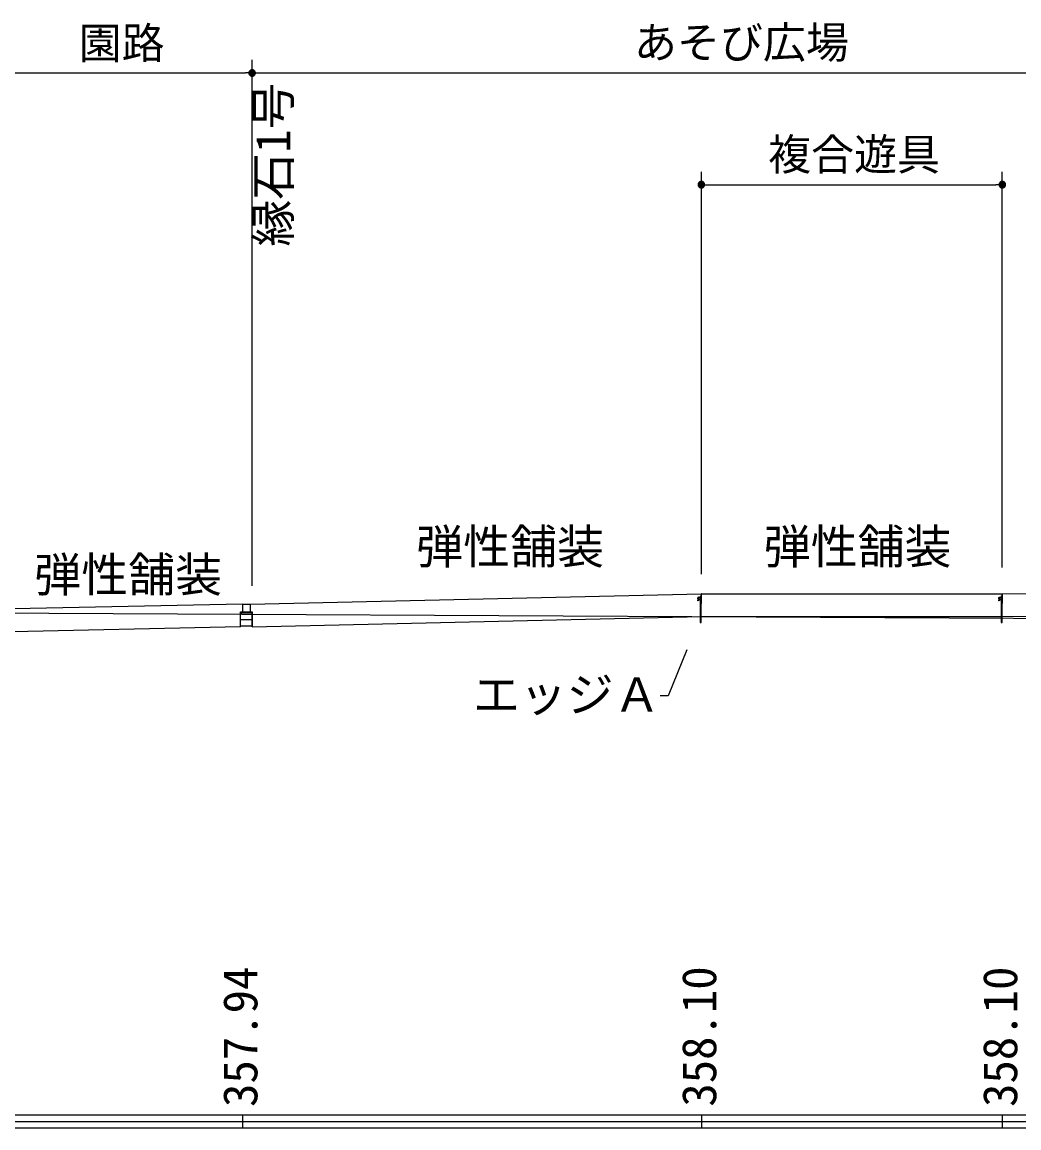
# Model space of a CAD drawing. Units: millimetres on the paper. Extents: x -84 to 7, y -133 to 191.
# Drawn here: x -25.54 to -17.89, y -44.23 to -35.74 of the extents above; entities that cross this region are included whole.
import ezdxf
from ezdxf.enums import TextEntityAlignment as Align

# ---------------------------------------------------------------- set-up
doc = ezdxf.new("R2010")
doc.units = ezdxf.units.MM
doc.header["$LTSCALE"] = 0.14
for name, color, linetype in [('0-1_D-BDG-3-DL-2', 7, 'Continuous'), ('0-3_D-STR-2-文字', 7, 'Continuous'), ('0-5_D-BDG-2-DL-1', 7, 'Continuous'), ('0-7_D-STR-1-計線1', 7, 'Continuous'), ('0-8_D-STR-DIM-2高さ', 7, 'Continuous'), ('0-9_D-BDG-1-現況', 7, 'Continuous')]:
    doc.layers.add(name, color=color, linetype=linetype)
doc.styles.add('ＭＳ ゴシック', font='')
doc.styles.get('ＭＳ ゴシック').set_extended_font_data('MS Gothic')

msp = doc.modelspace()

# ---------------------------------------------------------------- linework, layer by layer
at = {"layer": '0-1_D-BDG-3-DL-2'}
for p, q in [((-73.8141, -44.1307), (3.4526, -44.1307)), ((-73.8141, -44.2307), (3.4526, -44.2307))]:
    msp.add_line(p, q, dxfattribs=at)
at = {"layer": '0-3_D-STR-2-文字'}
for p, q in [((-23.7741, -40.0707), (-23.7741, -36.0339)), ((-23.7741, -39.1606), (-23.7741, -36.0339)), ((-25.7192, -36.1339), (-23.8241, -36.1339)), ((-23.7991, -36.1339), (-23.8241, -36.1339)), ((-23.7496, -36.1289), (-23.7985, -36.1289)), ((-23.7985, -36.1389), (-23.7496, -36.1389)), ((-23.797, -36.124), (-23.7512, -36.124)), ((-23.7512, -36.1439), (-23.797, -36.1439)), ((-23.7541, -36.1189), (-23.7941, -36.1189)), ((-23.7941, -36.1489), (-23.7541, -36.1489)), ((-23.7891, -36.114), (-23.7591, -36.114)), ((-23.7591, -36.1539), (-23.7891, -36.1539)), ((-23.7491, -36.1339), (-23.7241, -36.1339)), ((-23.7241, -36.1339), (-16.3116, -36.1339)), ((-20.3257, -39.9807), (-20.3257, -36.8915)), ((-18.0153, -39.9307), (-18.0153, -36.8915)), ((-20.3501, -36.9965), (-20.3012, -36.9965)), ((-20.3485, -36.9815), (-20.3028, -36.9815)), ((-20.3406, -36.9715), (-20.3107, -36.9715)), ((-20.3007, -36.9915), (-20.2757, -36.9915)), ((-20.2757, -36.9915), (-18.0653, -36.9915)), ((-18.0403, -36.9915), (-18.0653, -36.9915)), ((-17.9908, -36.9865), (-18.0397, -36.9865)), ((-17.9924, -37.0014), (-18.0382, -37.0014)), ((-17.9953, -36.9765), (-18.0353, -36.9765)), ((-20.3456, -37.0065), (-20.3057, -37.0065)), ((-18.0003, -37.0114), (-18.0303, -37.0114))]:
    msp.add_line(p, q, dxfattribs=at)
for points in [[(-23.7491, -36.1339), (-23.7493, -36.1308), (-23.7499, -36.1277), (-23.7508, -36.1247), (-23.7522, -36.1219), (-23.7539, -36.1192), (-23.7559, -36.1168), (-23.7582, -36.1147), (-23.7607, -36.1128), (-23.7634, -36.1113), (-23.7664, -36.1102), (-23.7694, -36.1094), (-23.7725, -36.109), (-23.7757, -36.109), (-23.7788, -36.1094), (-23.7818, -36.1102), (-23.7847, -36.1113), (-23.7875, -36.1128), (-23.79, -36.1147), (-23.7923, -36.1168), (-23.7943, -36.1192), (-23.796, -36.1219), (-23.7973, -36.1247), (-23.7983, -36.1277), (-23.7989, -36.1308), (-23.7991, -36.1339), (-23.7741, -36.1339)], [(-23.7491, -36.1339), (-23.7493, -36.1308), (-23.7499, -36.1277), (-23.7508, -36.1247), (-23.7522, -36.1219), (-23.7539, -36.1192), (-23.7559, -36.1168), (-23.7582, -36.1147), (-23.7607, -36.1128), (-23.7634, -36.1113), (-23.7664, -36.1102), (-23.7694, -36.1094), (-23.7725, -36.109), (-23.7757, -36.109), (-23.7788, -36.1094), (-23.7818, -36.1102), (-23.7847, -36.1113), (-23.7875, -36.1128), (-23.79, -36.1147), (-23.7923, -36.1168), (-23.7943, -36.1192), (-23.796, -36.1219), (-23.7973, -36.1247), (-23.7983, -36.1277), (-23.7989, -36.1308), (-23.7991, -36.1339), (-23.7741, -36.1339)], [(-23.7991, -36.1339), (-23.7989, -36.1371), (-23.7983, -36.1402), (-23.7973, -36.1431), (-23.796, -36.146), (-23.7943, -36.1486), (-23.7923, -36.151), (-23.79, -36.1532), (-23.7875, -36.155), (-23.7847, -36.1566), (-23.7818, -36.1577), (-23.7788, -36.1585), (-23.7757, -36.1589), (-23.7725, -36.1589), (-23.7694, -36.1585), (-23.7664, -36.1577), (-23.7634, -36.1566), (-23.7607, -36.155), (-23.7582, -36.1532), (-23.7559, -36.151), (-23.7539, -36.1486), (-23.7522, -36.146), (-23.7508, -36.1431), (-23.7499, -36.1402), (-23.7493, -36.1371), (-23.7491, -36.1339), (-23.7741, -36.1339)], [(-23.7991, -36.1339), (-23.7989, -36.1371), (-23.7983, -36.1402), (-23.7973, -36.1431), (-23.796, -36.146), (-23.7943, -36.1486), (-23.7923, -36.151), (-23.79, -36.1532), (-23.7875, -36.155), (-23.7847, -36.1566), (-23.7818, -36.1577), (-23.7788, -36.1585), (-23.7757, -36.1589), (-23.7725, -36.1589), (-23.7694, -36.1585), (-23.7664, -36.1577), (-23.7634, -36.1566), (-23.7607, -36.155), (-23.7582, -36.1532), (-23.7559, -36.151), (-23.7539, -36.1486), (-23.7522, -36.146), (-23.7508, -36.1431), (-23.7499, -36.1402), (-23.7493, -36.1371), (-23.7491, -36.1339), (-23.7741, -36.1339)], [(-20.3007, -36.9915), (-20.3009, -36.9884), (-20.3014, -36.9853), (-20.3024, -36.9823), (-20.3037, -36.9794), (-20.3054, -36.9768), (-20.3074, -36.9744), (-20.3097, -36.9722), (-20.3123, -36.9704), (-20.315, -36.9689), (-20.3179, -36.9677), (-20.321, -36.9669), (-20.3241, -36.9665), (-20.3272, -36.9665), (-20.3303, -36.9669), (-20.3334, -36.9677), (-20.3363, -36.9689), (-20.3391, -36.9704), (-20.3416, -36.9722), (-20.3439, -36.9744), (-20.3459, -36.9768), (-20.3476, -36.9794), (-20.3489, -36.9823), (-20.3499, -36.9853), (-20.3505, -36.9884), (-20.3507, -36.9915), (-20.3257, -36.9915)], [(-20.3507, -36.9915), (-20.3505, -36.9946), (-20.3499, -36.9977), (-20.3489, -37.0007), (-20.3476, -37.0035), (-20.3459, -37.0062), (-20.3439, -37.0086), (-20.3416, -37.0107), (-20.3391, -37.0126), (-20.3363, -37.0141), (-20.3334, -37.0153), (-20.3303, -37.016), (-20.3272, -37.0164), (-20.3241, -37.0164), (-20.321, -37.016), (-20.3179, -37.0153), (-20.315, -37.0141), (-20.3123, -37.0126), (-20.3097, -37.0107), (-20.3074, -37.0086), (-20.3054, -37.0062), (-20.3037, -37.0035), (-20.3024, -37.0007), (-20.3014, -36.9977), (-20.3009, -36.9946), (-20.3007, -36.9915), (-20.3257, -36.9915)], [(-17.9903, -36.9915), (-17.9905, -36.9884), (-17.9911, -36.9853), (-17.992, -36.9823), (-17.9934, -36.9794), (-17.9951, -36.9768), (-17.9971, -36.9744), (-17.9994, -36.9722), (-18.0019, -36.9704), (-18.0046, -36.9689), (-18.0076, -36.9677), (-18.0106, -36.9669), (-18.0137, -36.9665), (-18.0169, -36.9665), (-18.02, -36.9669), (-18.023, -36.9677), (-18.0259, -36.9689), (-18.0287, -36.9704), (-18.0312, -36.9722), (-18.0335, -36.9744), (-18.0355, -36.9768), (-18.0372, -36.9794), (-18.0385, -36.9823), (-18.0395, -36.9853), (-18.0401, -36.9884), (-18.0403, -36.9915), (-18.0153, -36.9915)], [(-18.0403, -36.9915), (-18.0401, -36.9946), (-18.0395, -36.9977), (-18.0385, -37.0007), (-18.0372, -37.0035), (-18.0355, -37.0062), (-18.0335, -37.0086), (-18.0312, -37.0107), (-18.0287, -37.0126), (-18.0259, -37.0141), (-18.023, -37.0153), (-18.02, -37.016), (-18.0169, -37.0164), (-18.0137, -37.0164), (-18.0106, -37.016), (-18.0076, -37.0153), (-18.0046, -37.0141), (-18.0019, -37.0126), (-17.9994, -37.0107), (-17.9971, -37.0086), (-17.9951, -37.0062), (-17.9934, -37.0035), (-17.992, -37.0007), (-17.9911, -36.9977), (-17.9905, -36.9946), (-17.9903, -36.9915), (-18.0153, -36.9915)]]:
    msp.add_lwpolyline(points, close=True, dxfattribs=at)
msp.add_lwpolyline([(-20.4381, -40.5607), (-20.5804, -40.915), (-20.6429, -40.915)], dxfattribs=at)
at = {"layer": '0-5_D-BDG-2-DL-1'}
msp.add_line((-76.8141, -44.1807), (3.4526, -44.1807), dxfattribs=at)
at = {"layer": '0-7_D-STR-1-計線1'}
for p, q in [((-20.3272, -40.1307), (-20.3272, -40.2057)), ((-20.3257, -40.1307), (-20.3272, -40.1307)), ((-20.3257, -40.2057), (-20.3257, -40.1307)), ((-18.0172, -40.1307), (-18.0172, -40.2057)), ((-18.0157, -40.1307), (-18.0172, -40.1307)), ((-18.0157, -40.2057), (-18.0157, -40.1307)), ((-23.8492, -40.2107), (-25.7692, -40.2507)), ((-23.8492, -40.2107), (-23.8492, -40.2707)), ((-23.8492, -40.2107), (-23.7892, -40.2107)), ((-23.7892, -40.2107), (-23.7892, -40.2707)), ((-20.3531, -40.1692), (-20.3531, -40.1635)), ((-20.3531, -40.1847), (-20.3531, -40.179)), ((-20.3492, -40.1847), (-20.3531, -40.1847)), ((-20.3492, -40.179), (-20.3492, -40.1847)), ((-20.3482, -40.1585), (-20.3369, -40.1585)), ((-20.3369, -40.1625), (-20.3482, -40.1625)), ((-20.3482, -40.174), (-20.3369, -40.174)), ((-20.3369, -40.178), (-20.3482, -40.178)), ((-20.3418, -40.1585), (-20.3412, -40.1589)), ((-20.3412, -40.1621), (-20.3418, -40.1625)), ((-20.3418, -40.174), (-20.3412, -40.1744)), ((-20.3412, -40.1776), (-20.3418, -40.178)), ((-20.3412, -40.1585), (-20.3412, -40.1625)), ((-20.3412, -40.1589), (-20.3369, -40.1589)), ((-20.3369, -40.1621), (-20.3412, -40.1621)), ((-20.3412, -40.174), (-20.3412, -40.178)), ((-20.3412, -40.1744), (-20.3369, -40.1744)), ((-20.3369, -40.1776), (-20.3412, -40.1776)), ((-20.3369, -40.1542), (-20.3369, -40.1667)), ((-20.3272, -40.1542), (-20.3369, -40.1542)), ((-20.3369, -40.1585), (-20.3342, -40.1585)), ((-20.3369, -40.1589), (-20.3337, -40.1589)), ((-20.3337, -40.1621), (-20.3369, -40.1621)), ((-20.3342, -40.1625), (-20.3369, -40.1625)), ((-20.3369, -40.1667), (-20.3272, -40.1667)), ((-20.3369, -40.1697), (-20.3369, -40.1822)), ((-20.3272, -40.1697), (-20.3369, -40.1697)), ((-20.3369, -40.174), (-20.3342, -40.174)), ((-20.3369, -40.1744), (-20.3337, -40.1744)), ((-20.3337, -40.1776), (-20.3369, -40.1776)), ((-20.3342, -40.178), (-20.3369, -40.178)), ((-20.3369, -40.1822), (-20.3272, -40.1822)), ((-20.3347, -40.1542), (-20.3347, -40.1667)), ((-20.3347, -40.1697), (-20.3347, -40.1822)), ((-20.3342, -40.1585), (-20.3342, -40.1625)), ((-20.3337, -40.1589), (-20.3342, -40.1585)), ((-20.3342, -40.1625), (-20.3337, -40.1621)), ((-20.3342, -40.174), (-20.3342, -40.178)), ((-20.3342, -40.178), (-20.3337, -40.1776)), ((-20.3337, -40.151), (-20.3337, -40.1542)), ((-20.3337, -40.1542), (-20.3337, -40.1667)), ((-20.3337, -40.1621), (-20.3337, -40.1589)), ((-20.3337, -40.1667), (-20.3337, -40.1697)), ((-20.3337, -40.1697), (-20.3337, -40.1822)), ((-20.3294, -40.1542), (-20.3294, -40.1667)), ((-20.3294, -40.1697), (-20.3294, -40.1822)), ((-20.3272, -40.351), (-20.3272, -40.2057)), ((-20.3272, -40.2057), (-20.3257, -40.2057)), ((-18.0431, -40.1692), (-18.0431, -40.1635)), ((-18.0431, -40.1847), (-18.0431, -40.179)), ((-18.0392, -40.1847), (-18.0431, -40.1847)), ((-18.0392, -40.179), (-18.0392, -40.1847)), ((-18.0382, -40.1585), (-18.0269, -40.1585)), ((-18.0269, -40.1625), (-18.0382, -40.1625)), ((-18.0382, -40.174), (-18.0269, -40.174)), ((-18.0269, -40.178), (-18.0382, -40.178)), ((-18.0318, -40.1585), (-18.0312, -40.1589)), ((-18.0312, -40.1621), (-18.0318, -40.1625)), ((-18.0318, -40.174), (-18.0312, -40.1744)), ((-18.0312, -40.1776), (-18.0318, -40.178)), ((-18.0312, -40.1585), (-18.0312, -40.1625)), ((-18.0312, -40.1589), (-18.0269, -40.1589)), ((-18.0269, -40.1621), (-18.0312, -40.1621)), ((-18.0312, -40.174), (-18.0312, -40.178)), ((-18.0312, -40.1744), (-18.0269, -40.1744)), ((-18.0269, -40.1776), (-18.0312, -40.1776)), ((-18.0269, -40.1542), (-18.0269, -40.1667)), ((-18.0172, -40.1542), (-18.0269, -40.1542)), ((-18.0269, -40.1585), (-18.0242, -40.1585)), ((-18.0269, -40.1589), (-18.0237, -40.1589)), ((-18.0237, -40.1621), (-18.0269, -40.1621)), ((-18.0242, -40.1625), (-18.0269, -40.1625)), ((-18.0269, -40.1667), (-18.0172, -40.1667)), ((-18.0269, -40.1697), (-18.0269, -40.1822)), ((-18.0172, -40.1697), (-18.0269, -40.1697)), ((-18.0269, -40.174), (-18.0242, -40.174)), ((-18.0269, -40.1744), (-18.0237, -40.1744)), ((-18.0237, -40.1776), (-18.0269, -40.1776)), ((-18.0242, -40.178), (-18.0269, -40.178)), ((-18.0269, -40.1822), (-18.0172, -40.1822)), ((-18.0247, -40.1542), (-18.0247, -40.1667)), ((-18.0247, -40.1697), (-18.0247, -40.1822)), ((-18.0242, -40.1585), (-18.0242, -40.1625)), ((-18.0237, -40.1589), (-18.0242, -40.1585)), ((-18.0242, -40.1625), (-18.0237, -40.1621)), ((-18.0242, -40.174), (-18.0242, -40.178)), ((-18.0242, -40.178), (-18.0237, -40.1776)), ((-18.0237, -40.151), (-18.0237, -40.1542)), ((-18.0237, -40.1542), (-18.0237, -40.1667)), ((-18.0237, -40.1621), (-18.0237, -40.1589)), ((-18.0237, -40.1667), (-18.0237, -40.1697)), ((-18.0237, -40.1697), (-18.0237, -40.1822)), ((-18.0194, -40.1542), (-18.0194, -40.1667)), ((-18.0194, -40.1697), (-18.0194, -40.1822)), ((-18.0172, -40.351), (-18.0172, -40.2057)), ((-18.0172, -40.2057), (-18.0157, -40.2057)), ((-23.8642, -40.2707), (-23.7742, -40.2707)), ((-23.8642, -40.3861), (-23.8642, -40.2707)), ((-23.8642, -40.2782), (-23.7742, -40.2782)), ((-23.7742, -40.3854), (-23.7742, -40.2707)), ((-23.8642, -40.3861), (-25.7742, -40.4259)), ((-23.8642, -40.3282), (-23.7742, -40.3282)), ((-23.8642, -40.3782), (-23.7742, -40.3782)), ((-23.8492, -44.1307), (-23.8492, -44.2307)), ((-23.8492, -44.1307), (-23.8492, -44.2307)), ((-20.3257, -44.1307), (-20.3257, -44.2307)), ((-20.3257, -44.1307), (-20.3257, -44.2307)), ((-18.0157, -44.1307), (-18.0157, -44.2307))]:
    msp.add_line(p, q, dxfattribs=at)
for points in [[(-23.7892, -40.2107), (-20.3257, -40.1307), (-18.0152, -40.1307), (-16.2616, -40.1257)], [(-20.3492, -40.1635), (-20.3492, -40.1692), (-20.3531, -40.1692)], [(-20.3337, -40.1776), (-20.3337, -40.1744), (-20.3342, -40.174)], [(-20.3337, -40.1822), (-20.3337, -40.351), (-20.3272, -40.351)], [(-18.0392, -40.1635), (-18.0392, -40.1692), (-18.0431, -40.1692)], [(-18.0237, -40.1776), (-18.0237, -40.1744), (-18.0242, -40.174)], [(-18.0237, -40.1822), (-18.0237, -40.351), (-18.0172, -40.351)], [(-23.7742, -40.2707), (-23.7742, -40.3282), (-23.7742, -40.3854)], [(-23.7742, -40.3854), (-20.3236, -40.3057), (-18.0149, -40.3057), (-16.3669, -40.301)]]:
    msp.add_lwpolyline(points, dxfattribs=at)
for centre in [(-20.3304, -40.151), (-18.0204, -40.151)]:
    msp.add_circle(centre, 0.00325, dxfattribs=at)
for centre, radius, start in [((-20.3482, -40.1635), 0.00497, 90), ((-20.3482, -40.179), 0.00497, 90), ((-20.3482, -40.1635), 0.001, 90), ((-20.3482, -40.179), 0.001, 90), ((-20.3279, -40.1557), 0.00075, 360), ((-20.3279, -40.1574), 0.00075, 0), ((-20.3279, -40.1592), 0.00075, 360), ((-20.3279, -40.1609), 0.00075, 360), ((-20.3279, -40.1627), 0.00075, 360), ((-20.3279, -40.1645), 0.00075, 360), ((-20.3279, -40.1662), 0.00075, 360), ((-20.3279, -40.1712), 0.00075, 0), ((-20.3279, -40.1729), 0.00075, 360), ((-20.3279, -40.1747), 0.00075, 360), ((-20.3279, -40.1764), 0.00075, 360), ((-20.3279, -40.1782), 0.00075, 360), ((-20.3279, -40.18), 0.00075, 0), ((-20.3279, -40.1817), 0.00075, 360), ((-18.0382, -40.1635), 0.00497, 90), ((-18.0382, -40.179), 0.00497, 90), ((-18.0382, -40.1635), 0.001, 90), ((-18.0382, -40.179), 0.001, 90), ((-18.0179, -40.1557), 0.00075, 360), ((-18.0179, -40.1574), 0.00075, 0), ((-18.0179, -40.1592), 0.00075, 360), ((-18.0179, -40.1609), 0.00075, 360), ((-18.0179, -40.1627), 0.00075, 0), ((-18.0179, -40.1645), 0.00075, 360), ((-18.0179, -40.1662), 0.00075, 360), ((-18.0179, -40.1712), 0.00075, 0), ((-18.0179, -40.1729), 0.00075, 360), ((-18.0179, -40.1747), 0.00075, 360), ((-18.0179, -40.1764), 0.00075, 360), ((-18.0179, -40.1782), 0.00075, 360), ((-18.0179, -40.18), 0.00075, 360), ((-18.0179, -40.1817), 0.00075, 360)]:
    msp.add_arc(centre, radius, start, 180, dxfattribs=at)
at = {"layer": '0-9_D-BDG-1-現況'}
msp.add_lwpolyline([(-66.6899, -39.8807), (-62.6107, -39.9307), (-58.4581, -39.9807), (-54.2168, -40.0307), (-49.8669, -40.0807), (-45.3822, -40.1307), (-39.7149, -40.1807), (-32.9081, -40.2307), (-25.334, -40.2807), (-15.4619, -40.3307), (-12.9636, -40.3357)], dxfattribs=at)

# ---------------------------------------------------------------- texts
at = {"layer": '0-3_D-STR-2-文字', "style": 'ＭＳ ゴシック'}
for s, height, p in [('園路', 0.2419, (-25.1054, -36.0977)), ('あそび広場', 0.2419, (-20.8429, -36.0933)), ('複合遊具', 0.2419, (-19.8133, -36.9528)), ('弾性舗装', 0.2639, (-22.5135, -39.98)), ('弾性舗装', 0.2639, (-19.8459, -39.98)), ('弾性舗装', 0.2639, (-25.4453, -40.1952)), ('エッジＡ', 0.2639, (-22.0793, -41.1158))]:
    msp.add_text(s, height=height, dxfattribs=at).set_placement(p, align=Align.BOTTOM_LEFT)
msp.add_text('縁石1号', height=0.2639, rotation=90, dxfattribs=at).set_placement((-23.4026, -37.4668), align=Align.BOTTOM_LEFT)
at = {"layer": '0-8_D-STR-DIM-2高さ', "style": 'ＭＳ ゴシック'}
for s, p in [('357.94', (-23.6544, -44.0699)), ('358.10', (-20.1319, -44.0678)), ('358.10', (-17.8214, -44.0699))]:
    msp.add_text(s, height=0.2639, rotation=90, dxfattribs=at).set_placement(p, align=Align.BOTTOM_LEFT)

doc.saveas('drawing.dxf')
